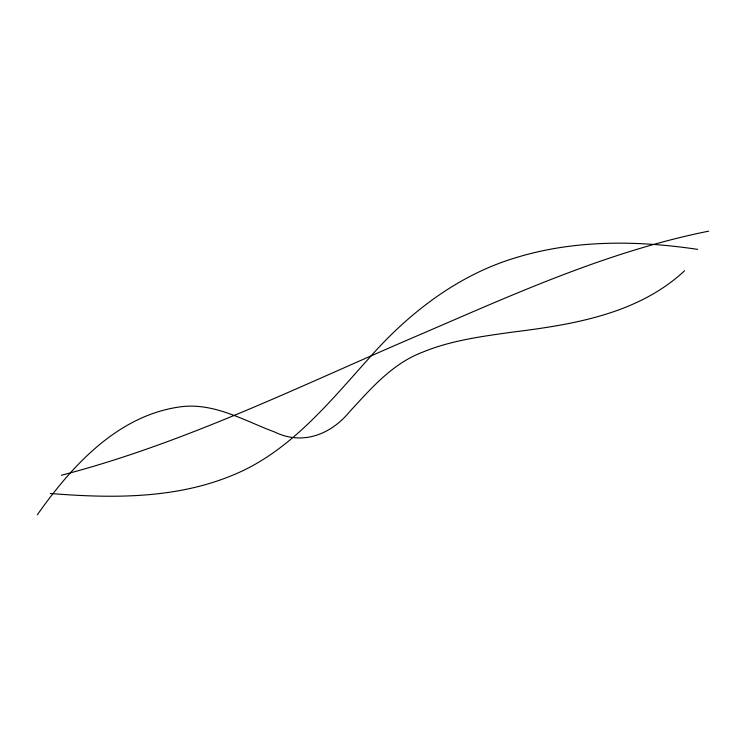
<?xml version="1.0" encoding="UTF-8"?>
<svg xmlns="http://www.w3.org/2000/svg" width="746" height="746" viewBox="0 0 746 746"><rect width="100%" height="100%" fill="white"/><g stroke="black" fill="none" stroke-linecap="round" stroke-linejoin="round"><path stroke-width="1.12" d="M37.3 514.833C72.073 465.42 118.521 414.617 181.754 406.654C214.923 402.84 244.529 420.819 274.453 431.925C302.503 445.67 330.842 434.592 349.706 411.605C371.014 388.526 392.396 363.488 422.684 352.149C451.302 340.316 482.28 336.362 512.716 332.082C573.189 324.585 638.324 313.945 684.614 270.733M61.386 475.267C183.385 443.562 297.067 387.398 412.417 337.873C508.828 296.544 605.258 251.831 708.7 231.167M50.299 493.479C110.632 498.328 173.566 499.083 230.635 476.041C288.198 453.372 328.026 403.819 368.207 359.152C407.969 313.544 457.867 274.845 516.53 257.482C575.082 239.653 637.588 240.371 697.613 249.378"/></g></svg>
